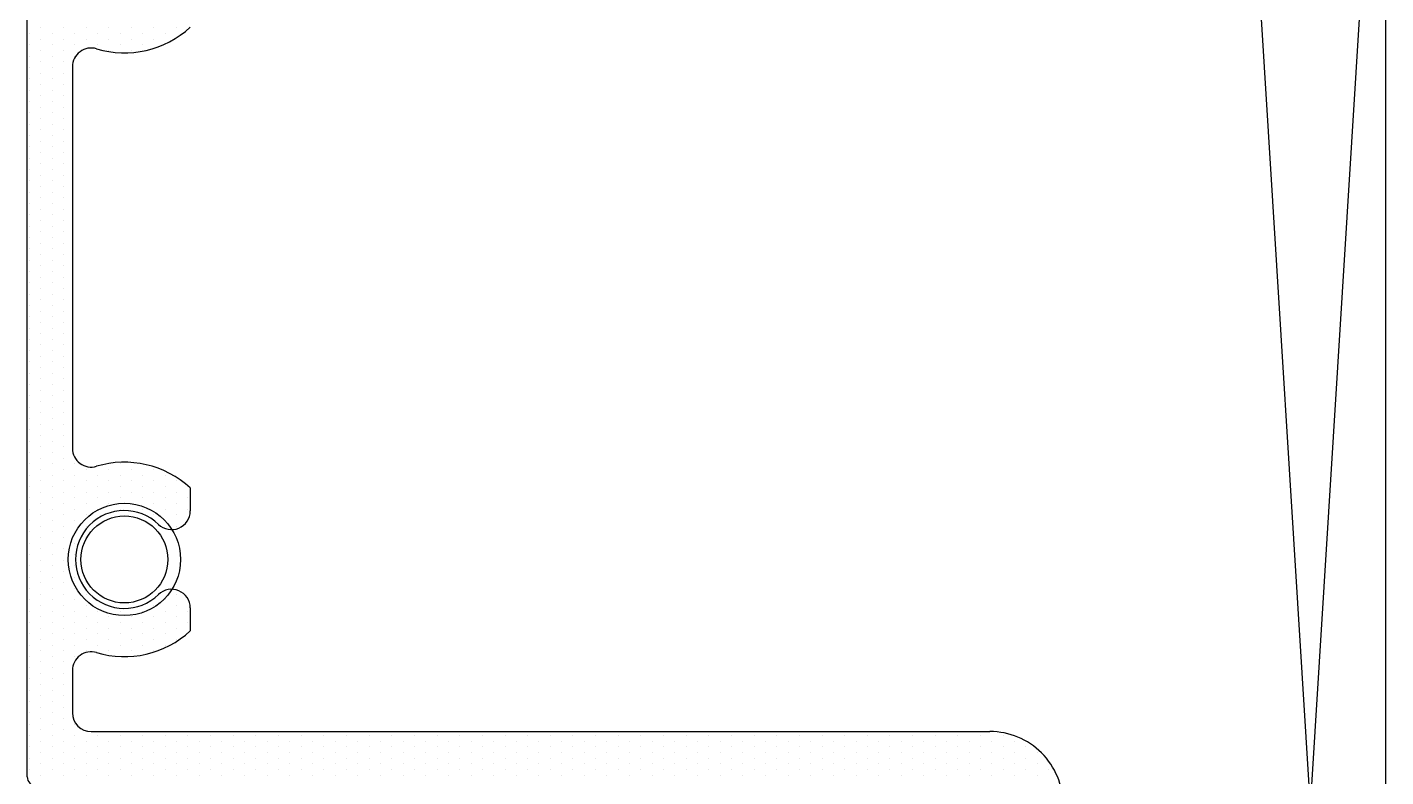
# Model space of a CAD drawing. Header units: inches. Extents: x 3.8 to 36.3, y 0.9 to 43.6.
# Drawn here: x 25.123 to 27.373, y 26.009 to 27.251 of the extents above; entities that cross this region are included whole.
import ezdxf

# ---------------------------------------------------------------- set-up
doc = ezdxf.new("R2010")
doc.units = ezdxf.units.IN
doc.header["$MEASUREMENT"] = 0
for name, color, linetype in [('R-SWTS-DET1', 1, 'Continuous'), ('R-SWTS-DET3', 5, 'Continuous'), ('R-SWTS-PAT1', 5, 'Continuous')]:
    doc.layers.add(name, color=color, linetype=linetype)

msp = doc.modelspace()

# ---------------------------------------------------------------- linework, layer by layer
at = {"layer": 'R-SWTS-DET1', "lineweight": 30}
for p, q in [((25.12338, 26.00908), (25.12338, 28.22908)), ((25.19838, 27.18512), (25.19838, 26.55303)), ((25.39338, 26.48757), (25.39338, 26.44945)), ((25.39338, 26.2887), (25.39338, 26.25059)), ((25.19838, 26.18512), (25.19838, 26.11508)), ((25.22938, 26.08408), (26.71764, 26.08408))]:
    msp.add_line(p, q, dxfattribs=at)
at = {"layer": 'R-SWTS-DET1'}
for radius in [0.093, 0.072]:
    msp.add_circle((25.28438, 26.36908), radius, dxfattribs=at)
at = {"layer": 'R-SWTS-DET1', "lineweight": 30}
for centre, radius, start, end in [((25.28438, 27.36908), 0.161, 253.35396, 312.61111), ((25.22938, 27.18512), 0.031, 73.35396, 180), ((25.22938, 26.55303), 0.031, 180, 286.64604), ((25.28438, 26.36908), 0.161, 47.38889, 106.64604), ((25.28438, 26.36908), 0.081, 45.85883, 314.14117), ((25.36238, 26.44945), 0.031, 225.85883, 360), ((25.36238, 26.2887), 0.031, 0, 134.14117), ((25.28438, 26.36908), 0.161, 253.35396, 312.61111), ((25.22938, 26.18512), 0.031, 73.35396, 180), ((25.22938, 26.11508), 0.031, 180, 270), ((26.71764, 25.96308), 0.121, 359.99808, 90), ((25.13838, 26.00908), 0.015, 180, 270)]:
    msp.add_arc(centre, radius, start, end, dxfattribs=at)
at = {"layer": 'R-SWTS-DET3'}
for p, q in [((27.37324, 23.378), (27.37324, 28.71685)), ((27.37324, 23.96685), (27.12324, 27.96685)), ((27.37324, 27.96685), (27.12324, 23.96685))]:
    msp.add_line(p, q, dxfattribs=at)
at = {"layer": 'R-SWTS-PAT1'}
for p, q in [((25.1459, 27.24926), (25.1459, 27.24926)), ((25.1834, 27.24926), (25.1834, 27.24926)), ((25.2209, 27.24926), (25.2209, 27.24926)), ((25.2584, 27.24926), (25.2584, 27.24926)), ((25.2959, 27.24926), (25.2959, 27.24926)), ((25.3334, 27.24926), (25.3334, 27.24926)), ((25.3709, 27.24926), (25.3709, 27.24926)), ((25.12715, 27.23988), (25.12715, 27.23988)), ((25.1459, 27.23051), (25.1459, 27.23051)), ((25.16465, 27.23988), (25.16465, 27.23988)), ((25.1834, 27.23051), (25.1834, 27.23051)), ((25.20215, 27.23988), (25.20215, 27.23988)), ((25.2209, 27.23051), (25.2209, 27.23051)), ((25.23965, 27.23988), (25.23965, 27.23988)), ((25.2584, 27.23051), (25.2584, 27.23051)), ((25.27715, 27.23988), (25.27715, 27.23988)), ((25.2959, 27.23051), (25.2959, 27.23051)), ((25.31465, 27.23988), (25.31465, 27.23988)), ((25.3334, 27.23051), (25.3334, 27.23051)), ((25.35215, 27.23988), (25.35215, 27.23988)), ((25.12715, 27.22113), (25.12715, 27.22113)), ((25.12715, 27.20238), (25.12715, 27.20238)), ((25.1459, 27.21176), (25.1459, 27.21176)), ((25.16465, 27.22113), (25.16465, 27.22113)), ((25.16465, 27.20238), (25.16465, 27.20238)), ((25.1834, 27.21176), (25.1834, 27.21176)), ((25.20215, 27.22113), (25.20215, 27.22113)), ((25.20215, 27.20238), (25.20215, 27.20238)), ((25.23965, 27.22113), (25.23965, 27.22113)), ((25.2584, 27.21176), (25.2584, 27.21176)), ((25.27715, 27.22113), (25.27715, 27.22113)), ((25.2959, 27.21176), (25.2959, 27.21176)), ((25.31465, 27.22113), (25.31465, 27.22113)), ((25.12715, 27.18363), (25.12715, 27.18363)), ((25.1459, 27.19301), (25.1459, 27.19301)), ((25.16465, 27.18363), (25.16465, 27.18363)), ((25.1834, 27.19301), (25.1834, 27.19301)), ((25.12715, 27.16488), (25.12715, 27.16488)), ((25.1459, 27.17426), (25.1459, 27.17426)), ((25.16465, 27.16488), (25.16465, 27.16488)), ((25.1834, 27.17426), (25.1834, 27.17426)), ((25.12715, 27.14613), (25.12715, 27.14613)), ((25.1459, 27.15551), (25.1459, 27.15551)), ((25.1459, 27.13676), (25.1459, 27.13676)), ((25.16465, 27.14613), (25.16465, 27.14613)), ((25.1834, 27.15551), (25.1834, 27.15551)), ((25.1834, 27.13676), (25.1834, 27.13676)), ((25.12715, 27.12738), (25.12715, 27.12738)), ((25.1459, 27.11801), (25.1459, 27.11801)), ((25.16465, 27.12738), (25.16465, 27.12738)), ((25.1834, 27.11801), (25.1834, 27.11801)), ((25.12715, 27.10863), (25.12715, 27.10863)), ((25.12715, 27.08988), (25.12715, 27.08988)), ((25.1459, 27.09926), (25.1459, 27.09926)), ((25.16465, 27.10863), (25.16465, 27.10863)), ((25.16465, 27.08988), (25.16465, 27.08988)), ((25.1834, 27.09926), (25.1834, 27.09926)), ((25.12715, 27.07113), (25.12715, 27.07113)), ((25.1459, 27.08051), (25.1459, 27.08051)), ((25.16465, 27.07113), (25.16465, 27.07113)), ((25.1834, 27.08051), (25.1834, 27.08051)), ((25.12715, 27.05238), (25.12715, 27.05238)), ((25.1459, 27.06176), (25.1459, 27.06176)), ((25.16465, 27.05238), (25.16465, 27.05238)), ((25.1834, 27.06176), (25.1834, 27.06176)), ((25.12715, 27.03363), (25.12715, 27.03363)), ((25.1459, 27.04301), (25.1459, 27.04301)), ((25.1459, 27.02426), (25.1459, 27.02426)), ((25.16465, 27.03363), (25.16465, 27.03363)), ((25.1834, 27.04301), (25.1834, 27.04301)), ((25.1834, 27.02426), (25.1834, 27.02426)), ((25.12715, 27.01488), (25.12715, 27.01488)), ((25.1459, 27.00551), (25.1459, 27.00551)), ((25.16465, 27.01488), (25.16465, 27.01488)), ((25.1834, 27.00551), (25.1834, 27.00551)), ((25.12715, 26.99613), (25.12715, 26.99613)), ((25.12715, 26.97738), (25.12715, 26.97738)), ((25.1459, 26.98676), (25.1459, 26.98676)), ((25.16465, 26.99613), (25.16465, 26.99613)), ((25.16465, 26.97738), (25.16465, 26.97738)), ((25.1834, 26.98676), (25.1834, 26.98676)), ((25.12715, 26.95863), (25.12715, 26.95863)), ((25.1459, 26.96801), (25.1459, 26.96801)), ((25.16465, 26.95863), (25.16465, 26.95863)), ((25.1834, 26.96801), (25.1834, 26.96801)), ((25.12715, 26.93988), (25.12715, 26.93988)), ((25.1459, 26.94926), (25.1459, 26.94926)), ((25.16465, 26.93988), (25.16465, 26.93988)), ((25.1834, 26.94926), (25.1834, 26.94926)), ((25.12715, 26.92113), (25.12715, 26.92113)), ((25.1459, 26.93051), (25.1459, 26.93051)), ((25.1459, 26.91176), (25.1459, 26.91176)), ((25.16465, 26.92113), (25.16465, 26.92113)), ((25.1834, 26.93051), (25.1834, 26.93051)), ((25.1834, 26.91176), (25.1834, 26.91176)), ((25.12715, 26.90238), (25.12715, 26.90238)), ((25.1459, 26.89301), (25.1459, 26.89301)), ((25.16465, 26.90238), (25.16465, 26.90238)), ((25.1834, 26.89301), (25.1834, 26.89301)), ((25.12715, 26.88363), (25.12715, 26.88363)), ((25.12715, 26.86488), (25.12715, 26.86488)), ((25.1459, 26.87426), (25.1459, 26.87426)), ((25.16465, 26.88363), (25.16465, 26.88363)), ((25.16465, 26.86488), (25.16465, 26.86488)), ((25.1834, 26.87426), (25.1834, 26.87426)), ((25.12715, 26.84613), (25.12715, 26.84613)), ((25.1459, 26.85551), (25.1459, 26.85551)), ((25.16465, 26.84613), (25.16465, 26.84613)), ((25.1834, 26.85551), (25.1834, 26.85551)), ((25.12715, 26.82738), (25.12715, 26.82738)), ((25.1459, 26.83676), (25.1459, 26.83676)), ((25.16465, 26.82738), (25.16465, 26.82738)), ((25.1834, 26.83676), (25.1834, 26.83676)), ((25.12715, 26.80863), (25.12715, 26.80863)), ((25.1459, 26.81801), (25.1459, 26.81801)), ((25.1459, 26.79926), (25.1459, 26.79926)), ((25.16465, 26.80863), (25.16465, 26.80863)), ((25.1834, 26.81801), (25.1834, 26.81801)), ((25.1834, 26.79926), (25.1834, 26.79926)), ((25.12715, 26.78988), (25.12715, 26.78988)), ((25.1459, 26.78051), (25.1459, 26.78051)), ((25.16465, 26.78988), (25.16465, 26.78988)), ((25.1834, 26.78051), (25.1834, 26.78051)), ((25.12715, 26.77113), (25.12715, 26.77113)), ((25.12715, 26.75238), (25.12715, 26.75238)), ((25.1459, 26.76176), (25.1459, 26.76176)), ((25.16465, 26.77113), (25.16465, 26.77113)), ((25.16465, 26.75238), (25.16465, 26.75238)), ((25.1834, 26.76176), (25.1834, 26.76176)), ((25.12715, 26.73363), (25.12715, 26.73363)), ((25.1459, 26.74301), (25.1459, 26.74301)), ((25.16465, 26.73363), (25.16465, 26.73363)), ((25.1834, 26.74301), (25.1834, 26.74301)), ((25.12715, 26.71488), (25.12715, 26.71488)), ((25.1459, 26.72426), (25.1459, 26.72426)), ((25.16465, 26.71488), (25.16465, 26.71488)), ((25.1834, 26.72426), (25.1834, 26.72426)), ((25.12715, 26.69613), (25.12715, 26.69613)), ((25.1459, 26.70551), (25.1459, 26.70551)), ((25.1459, 26.68676), (25.1459, 26.68676)), ((25.16465, 26.69613), (25.16465, 26.69613)), ((25.1834, 26.70551), (25.1834, 26.70551)), ((25.1834, 26.68676), (25.1834, 26.68676)), ((25.12715, 26.67738), (25.12715, 26.67738)), ((25.1459, 26.66801), (25.1459, 26.66801)), ((25.16465, 26.67738), (25.16465, 26.67738)), ((25.1834, 26.66801), (25.1834, 26.66801)), ((25.12715, 26.65863), (25.12715, 26.65863)), ((25.12715, 26.63988), (25.12715, 26.63988)), ((25.1459, 26.64926), (25.1459, 26.64926)), ((25.16465, 26.65863), (25.16465, 26.65863)), ((25.16465, 26.63988), (25.16465, 26.63988)), ((25.1834, 26.64926), (25.1834, 26.64926)), ((25.12715, 26.62113), (25.12715, 26.62113)), ((25.1459, 26.63051), (25.1459, 26.63051)), ((25.16465, 26.62113), (25.16465, 26.62113)), ((25.1834, 26.63051), (25.1834, 26.63051)), ((25.12715, 26.60238), (25.12715, 26.60238)), ((25.1459, 26.61176), (25.1459, 26.61176)), ((25.16465, 26.60238), (25.16465, 26.60238)), ((25.1834, 26.61176), (25.1834, 26.61176)), ((25.12715, 26.58363), (25.12715, 26.58363)), ((25.1459, 26.59301), (25.1459, 26.59301)), ((25.1459, 26.57426), (25.1459, 26.57426)), ((25.16465, 26.58363), (25.16465, 26.58363)), ((25.1834, 26.59301), (25.1834, 26.59301)), ((25.1834, 26.57426), (25.1834, 26.57426)), ((25.12715, 26.56488), (25.12715, 26.56488)), ((25.1459, 26.55551), (25.1459, 26.55551)), ((25.16465, 26.56488), (25.16465, 26.56488)), ((25.1834, 26.55551), (25.1834, 26.55551)), ((25.12715, 26.54613), (25.12715, 26.54613)), ((25.12715, 26.52738), (25.12715, 26.52738)), ((25.1459, 26.53676), (25.1459, 26.53676)), ((25.16465, 26.54613), (25.16465, 26.54613)), ((25.16465, 26.52738), (25.16465, 26.52738)), ((25.1834, 26.53676), (25.1834, 26.53676)), ((25.20215, 26.52738), (25.20215, 26.52738)), ((25.27715, 26.52738), (25.27715, 26.52738)), ((25.12715, 26.50863), (25.12715, 26.50863)), ((25.1459, 26.51801), (25.1459, 26.51801)), ((25.16465, 26.50863), (25.16465, 26.50863)), ((25.1834, 26.51801), (25.1834, 26.51801)), ((25.20215, 26.50863), (25.20215, 26.50863)), ((25.2209, 26.51801), (25.2209, 26.51801)), ((25.23965, 26.50863), (25.23965, 26.50863)), ((25.2584, 26.51801), (25.2584, 26.51801)), ((25.27715, 26.50863), (25.27715, 26.50863)), ((25.2959, 26.51801), (25.2959, 26.51801)), ((25.31465, 26.50863), (25.31465, 26.50863)), ((25.3334, 26.51801), (25.3334, 26.51801)), ((25.35215, 26.50863), (25.35215, 26.50863)), ((25.12715, 26.48988), (25.12715, 26.48988)), ((25.1459, 26.49926), (25.1459, 26.49926)), ((25.16465, 26.48988), (25.16465, 26.48988)), ((25.1834, 26.49926), (25.1834, 26.49926)), ((25.20215, 26.48988), (25.20215, 26.48988)), ((25.2209, 26.49926), (25.2209, 26.49926)), ((25.23965, 26.48988), (25.23965, 26.48988)), ((25.2584, 26.49926), (25.2584, 26.49926)), ((25.27715, 26.48988), (25.27715, 26.48988)), ((25.2959, 26.49926), (25.2959, 26.49926)), ((25.31465, 26.48988), (25.31465, 26.48988)), ((25.3334, 26.49926), (25.3334, 26.49926)), ((25.35215, 26.48988), (25.35215, 26.48988)), ((25.3709, 26.49926), (25.3709, 26.49926)), ((25.38965, 26.48988), (25.38965, 26.48988)), ((25.12715, 26.47113), (25.12715, 26.47113)), ((25.1459, 26.48051), (25.1459, 26.48051)), ((25.1459, 26.46176), (25.1459, 26.46176)), ((25.16465, 26.47113), (25.16465, 26.47113)), ((25.1834, 26.48051), (25.1834, 26.48051)), ((25.1834, 26.46176), (25.1834, 26.46176)), ((25.20215, 26.47113), (25.20215, 26.47113)), ((25.2209, 26.48051), (25.2209, 26.48051)), ((25.2209, 26.46176), (25.2209, 26.46176)), ((25.23965, 26.47113), (25.23965, 26.47113)), ((25.2584, 26.48051), (25.2584, 26.48051)), ((25.2584, 26.46176), (25.2584, 26.46176)), ((25.27715, 26.47113), (25.27715, 26.47113)), ((25.2959, 26.48051), (25.2959, 26.48051)), ((25.2959, 26.46176), (25.2959, 26.46176)), ((25.31465, 26.47113), (25.31465, 26.47113)), ((25.3334, 26.48051), (25.3334, 26.48051)), ((25.3334, 26.46176), (25.3334, 26.46176)), ((25.35215, 26.47113), (25.35215, 26.47113)), ((25.3709, 26.48051), (25.3709, 26.48051)), ((25.3709, 26.46176), (25.3709, 26.46176)), ((25.38965, 26.47113), (25.38965, 26.47113)), ((25.12715, 26.45238), (25.12715, 26.45238)), ((25.1459, 26.44301), (25.1459, 26.44301)), ((25.16465, 26.45238), (25.16465, 26.45238)), ((25.1834, 26.44301), (25.1834, 26.44301)), ((25.20215, 26.45238), (25.20215, 26.45238)), ((25.2209, 26.44301), (25.2209, 26.44301)), ((25.23965, 26.45238), (25.23965, 26.45238)), ((25.27715, 26.45238), (25.27715, 26.45238)), ((25.31465, 26.45238), (25.31465, 26.45238)), ((25.3334, 26.44301), (25.3334, 26.44301)), ((25.35215, 26.45238), (25.35215, 26.45238)), ((25.3709, 26.44301), (25.3709, 26.44301)), ((25.38965, 26.45238), (25.38965, 26.45238)), ((25.12715, 26.43363), (25.12715, 26.43363)), ((25.12715, 26.41488), (25.12715, 26.41488)), ((25.1459, 26.42426), (25.1459, 26.42426)), ((25.16465, 26.43363), (25.16465, 26.43363)), ((25.16465, 26.41488), (25.16465, 26.41488)), ((25.1834, 26.42426), (25.1834, 26.42426)), ((25.20215, 26.43363), (25.20215, 26.43363)), ((25.20215, 26.41488), (25.20215, 26.41488)), ((25.2209, 26.42426), (25.2209, 26.42426)), ((25.35215, 26.43363), (25.35215, 26.43363)), ((25.3709, 26.42426), (25.3709, 26.42426)), ((25.12715, 26.39613), (25.12715, 26.39613)), ((25.1459, 26.40551), (25.1459, 26.40551)), ((25.16465, 26.39613), (25.16465, 26.39613)), ((25.1834, 26.40551), (25.1834, 26.40551)), ((25.20215, 26.39613), (25.20215, 26.39613)), ((25.12715, 26.37738), (25.12715, 26.37738)), ((25.1459, 26.38676), (25.1459, 26.38676)), ((25.16465, 26.37738), (25.16465, 26.37738)), ((25.1834, 26.38676), (25.1834, 26.38676)), ((25.20215, 26.37738), (25.20215, 26.37738)), ((25.12715, 26.35863), (25.12715, 26.35863)), ((25.1459, 26.36801), (25.1459, 26.36801)), ((25.1459, 26.34926), (25.1459, 26.34926)), ((25.16465, 26.35863), (25.16465, 26.35863)), ((25.1834, 26.36801), (25.1834, 26.36801)), ((25.1834, 26.34926), (25.1834, 26.34926)), ((25.20215, 26.35863), (25.20215, 26.35863)), ((25.12715, 26.33988), (25.12715, 26.33988)), ((25.1459, 26.33051), (25.1459, 26.33051)), ((25.16465, 26.33988), (25.16465, 26.33988)), ((25.1834, 26.33051), (25.1834, 26.33051)), ((25.20215, 26.33988), (25.20215, 26.33988)), ((25.12715, 26.32113), (25.12715, 26.32113)), ((25.12715, 26.30238), (25.12715, 26.30238)), ((25.1459, 26.31176), (25.1459, 26.31176)), ((25.16465, 26.32113), (25.16465, 26.32113)), ((25.16465, 26.30238), (25.16465, 26.30238)), ((25.1834, 26.31176), (25.1834, 26.31176)), ((25.20215, 26.32113), (25.20215, 26.32113)), ((25.20215, 26.30238), (25.20215, 26.30238)), ((25.2209, 26.31176), (25.2209, 26.31176)), ((25.35215, 26.30238), (25.35215, 26.30238)), ((25.3709, 26.31176), (25.3709, 26.31176)), ((25.38965, 26.30238), (25.38965, 26.30238)), ((25.12715, 26.28363), (25.12715, 26.28363)), ((25.1459, 26.29301), (25.1459, 26.29301)), ((25.16465, 26.28363), (25.16465, 26.28363)), ((25.1834, 26.29301), (25.1834, 26.29301)), ((25.20215, 26.28363), (25.20215, 26.28363)), ((25.2209, 26.29301), (25.2209, 26.29301)), ((25.23965, 26.28363), (25.23965, 26.28363)), ((25.27715, 26.28363), (25.27715, 26.28363)), ((25.31465, 26.28363), (25.31465, 26.28363)), ((25.3334, 26.29301), (25.3334, 26.29301)), ((25.35215, 26.28363), (25.35215, 26.28363)), ((25.3709, 26.29301), (25.3709, 26.29301)), ((25.38965, 26.28363), (25.38965, 26.28363)), ((25.12715, 26.26488), (25.12715, 26.26488)), ((25.1459, 26.27426), (25.1459, 26.27426)), ((25.16465, 26.26488), (25.16465, 26.26488)), ((25.1834, 26.27426), (25.1834, 26.27426)), ((25.20215, 26.26488), (25.20215, 26.26488)), ((25.2209, 26.27426), (25.2209, 26.27426)), ((25.23965, 26.26488), (25.23965, 26.26488)), ((25.2584, 26.27426), (25.2584, 26.27426)), ((25.27715, 26.26488), (25.27715, 26.26488)), ((25.2959, 26.27426), (25.2959, 26.27426)), ((25.31465, 26.26488), (25.31465, 26.26488)), ((25.3334, 26.27426), (25.3334, 26.27426)), ((25.35215, 26.26488), (25.35215, 26.26488)), ((25.3709, 26.27426), (25.3709, 26.27426)), ((25.38965, 26.26488), (25.38965, 26.26488)), ((25.12715, 26.24613), (25.12715, 26.24613)), ((25.1459, 26.25551), (25.1459, 26.25551)), ((25.1459, 26.23676), (25.1459, 26.23676)), ((25.16465, 26.24613), (25.16465, 26.24613)), ((25.1834, 26.25551), (25.1834, 26.25551)), ((25.1834, 26.23676), (25.1834, 26.23676)), ((25.20215, 26.24613), (25.20215, 26.24613)), ((25.2209, 26.25551), (25.2209, 26.25551)), ((25.2209, 26.23676), (25.2209, 26.23676)), ((25.23965, 26.24613), (25.23965, 26.24613)), ((25.2584, 26.25551), (25.2584, 26.25551)), ((25.2584, 26.23676), (25.2584, 26.23676)), ((25.27715, 26.24613), (25.27715, 26.24613)), ((25.2959, 26.25551), (25.2959, 26.25551)), ((25.2959, 26.23676), (25.2959, 26.23676)), ((25.31465, 26.24613), (25.31465, 26.24613)), ((25.3334, 26.25551), (25.3334, 26.25551)), ((25.3334, 26.23676), (25.3334, 26.23676)), ((25.35215, 26.24613), (25.35215, 26.24613)), ((25.3709, 26.25551), (25.3709, 26.25551)), ((25.3709, 26.23676), (25.3709, 26.23676)), ((25.12715, 26.22738), (25.12715, 26.22738)), ((25.1459, 26.21801), (25.1459, 26.21801)), ((25.16465, 26.22738), (25.16465, 26.22738)), ((25.1834, 26.21801), (25.1834, 26.21801)), ((25.20215, 26.22738), (25.20215, 26.22738)), ((25.2209, 26.21801), (25.2209, 26.21801)), ((25.23965, 26.22738), (25.23965, 26.22738)), ((25.2584, 26.21801), (25.2584, 26.21801)), ((25.27715, 26.22738), (25.27715, 26.22738)), ((25.2959, 26.21801), (25.2959, 26.21801)), ((25.31465, 26.22738), (25.31465, 26.22738)), ((25.3334, 26.21801), (25.3334, 26.21801)), ((25.35215, 26.22738), (25.35215, 26.22738)), ((25.12715, 26.20863), (25.12715, 26.20863)), ((25.12715, 26.18988), (25.12715, 26.18988)), ((25.1459, 26.19926), (25.1459, 26.19926)), ((25.16465, 26.20863), (25.16465, 26.20863)), ((25.16465, 26.18988), (25.16465, 26.18988)), ((25.1834, 26.19926), (25.1834, 26.19926)), ((25.20215, 26.20863), (25.20215, 26.20863)), ((25.27715, 26.20863), (25.27715, 26.20863)), ((25.12715, 26.17113), (25.12715, 26.17113)), ((25.1459, 26.18051), (25.1459, 26.18051)), ((25.16465, 26.17113), (25.16465, 26.17113)), ((25.1834, 26.18051), (25.1834, 26.18051)), ((25.12715, 26.15238), (25.12715, 26.15238)), ((25.1459, 26.16176), (25.1459, 26.16176)), ((25.16465, 26.15238), (25.16465, 26.15238)), ((25.1834, 26.16176), (25.1834, 26.16176)), ((25.12715, 26.13363), (25.12715, 26.13363)), ((25.1459, 26.14301), (25.1459, 26.14301)), ((25.1459, 26.12426), (25.1459, 26.12426)), ((25.16465, 26.13363), (25.16465, 26.13363)), ((25.1834, 26.14301), (25.1834, 26.14301)), ((25.1834, 26.12426), (25.1834, 26.12426)), ((25.12715, 26.11488), (25.12715, 26.11488)), ((25.1459, 26.10551), (25.1459, 26.10551)), ((25.16465, 26.11488), (25.16465, 26.11488)), ((25.1834, 26.10551), (25.1834, 26.10551)), ((25.12715, 26.09613), (25.12715, 26.09613)), ((25.12715, 26.07738), (25.12715, 26.07738)), ((25.1459, 26.08676), (25.1459, 26.08676)), ((25.16465, 26.09613), (25.16465, 26.09613)), ((25.16465, 26.07738), (25.16465, 26.07738)), ((25.1834, 26.08676), (25.1834, 26.08676)), ((25.20215, 26.09613), (25.20215, 26.09613)), ((25.20215, 26.07738), (25.20215, 26.07738)), ((25.23965, 26.07738), (25.23965, 26.07738)), ((25.27715, 26.07738), (25.27715, 26.07738)), ((25.31465, 26.07738), (25.31465, 26.07738)), ((25.35215, 26.07738), (25.35215, 26.07738)), ((25.38965, 26.07738), (25.38965, 26.07738)), ((25.42715, 26.07738), (25.42715, 26.07738)), ((25.46465, 26.07738), (25.46465, 26.07738)), ((25.50215, 26.07738), (25.50215, 26.07738)), ((25.53965, 26.07738), (25.53965, 26.07738)), ((25.57715, 26.07738), (25.57715, 26.07738)), ((25.61465, 26.07738), (25.61465, 26.07738)), ((25.65215, 26.07738), (25.65215, 26.07738)), ((25.68965, 26.07738), (25.68965, 26.07738)), ((25.72715, 26.07738), (25.72715, 26.07738)), ((25.76465, 26.07738), (25.76465, 26.07738)), ((25.80215, 26.07738), (25.80215, 26.07738)), ((25.83965, 26.07738), (25.83965, 26.07738)), ((25.87715, 26.07738), (25.87715, 26.07738)), ((25.91465, 26.07738), (25.91465, 26.07738)), ((25.95215, 26.07738), (25.95215, 26.07738)), ((25.98965, 26.07738), (25.98965, 26.07738)), ((26.02715, 26.07738), (26.02715, 26.07738)), ((26.06465, 26.07738), (26.06465, 26.07738)), ((26.10215, 26.07738), (26.10215, 26.07738)), ((26.13965, 26.07738), (26.13965, 26.07738)), ((26.17715, 26.07738), (26.17715, 26.07738)), ((26.21465, 26.07738), (26.21465, 26.07738)), ((26.25215, 26.07738), (26.25215, 26.07738)), ((26.28965, 26.07738), (26.28965, 26.07738)), ((26.32715, 26.07738), (26.32715, 26.07738)), ((26.36465, 26.07738), (26.36465, 26.07738)), ((26.40215, 26.07738), (26.40215, 26.07738)), ((26.43965, 26.07738), (26.43965, 26.07738)), ((26.47715, 26.07738), (26.47715, 26.07738)), ((26.51465, 26.07738), (26.51465, 26.07738)), ((26.55215, 26.07738), (26.55215, 26.07738)), ((26.58965, 26.07738), (26.58965, 26.07738)), ((26.62715, 26.07738), (26.62715, 26.07738)), ((26.66465, 26.07738), (26.66465, 26.07738)), ((26.70215, 26.07738), (26.70215, 26.07738)), ((26.73965, 26.07738), (26.73965, 26.07738)), ((25.12715, 26.05863), (25.12715, 26.05863)), ((25.1459, 26.06801), (25.1459, 26.06801)), ((25.16465, 26.05863), (25.16465, 26.05863)), ((25.1834, 26.06801), (25.1834, 26.06801)), ((25.20215, 26.05863), (25.20215, 26.05863)), ((25.2209, 26.06801), (25.2209, 26.06801)), ((25.23965, 26.05863), (25.23965, 26.05863)), ((25.2584, 26.06801), (25.2584, 26.06801)), ((25.27715, 26.05863), (25.27715, 26.05863)), ((25.2959, 26.06801), (25.2959, 26.06801)), ((25.31465, 26.05863), (25.31465, 26.05863)), ((25.3334, 26.06801), (25.3334, 26.06801)), ((25.35215, 26.05863), (25.35215, 26.05863)), ((25.3709, 26.06801), (25.3709, 26.06801)), ((25.38965, 26.05863), (25.38965, 26.05863)), ((25.4084, 26.06801), (25.4084, 26.06801)), ((25.42715, 26.05863), (25.42715, 26.05863)), ((25.4459, 26.06801), (25.4459, 26.06801)), ((25.46465, 26.05863), (25.46465, 26.05863)), ((25.4834, 26.06801), (25.4834, 26.06801)), ((25.50215, 26.05863), (25.50215, 26.05863)), ((25.5209, 26.06801), (25.5209, 26.06801)), ((25.53965, 26.05863), (25.53965, 26.05863)), ((25.5584, 26.06801), (25.5584, 26.06801)), ((25.57715, 26.05863), (25.57715, 26.05863)), ((25.5959, 26.06801), (25.5959, 26.06801)), ((25.61465, 26.05863), (25.61465, 26.05863)), ((25.6334, 26.06801), (25.6334, 26.06801)), ((25.65215, 26.05863), (25.65215, 26.05863)), ((25.6709, 26.06801), (25.6709, 26.06801)), ((25.68965, 26.05863), (25.68965, 26.05863)), ((25.7084, 26.06801), (25.7084, 26.06801)), ((25.72715, 26.05863), (25.72715, 26.05863)), ((25.7459, 26.06801), (25.7459, 26.06801)), ((25.76465, 26.05863), (25.76465, 26.05863)), ((25.7834, 26.06801), (25.7834, 26.06801)), ((25.80215, 26.05863), (25.80215, 26.05863)), ((25.8209, 26.06801), (25.8209, 26.06801)), ((25.83965, 26.05863), (25.83965, 26.05863)), ((25.8584, 26.06801), (25.8584, 26.06801)), ((25.87715, 26.05863), (25.87715, 26.05863)), ((25.8959, 26.06801), (25.8959, 26.06801)), ((25.91465, 26.05863), (25.91465, 26.05863)), ((25.9334, 26.06801), (25.9334, 26.06801)), ((25.95215, 26.05863), (25.95215, 26.05863)), ((25.9709, 26.06801), (25.9709, 26.06801)), ((25.98965, 26.05863), (25.98965, 26.05863)), ((26.0084, 26.06801), (26.0084, 26.06801)), ((26.02715, 26.05863), (26.02715, 26.05863)), ((26.0459, 26.06801), (26.0459, 26.06801)), ((26.06465, 26.05863), (26.06465, 26.05863)), ((26.0834, 26.06801), (26.0834, 26.06801)), ((26.10215, 26.05863), (26.10215, 26.05863)), ((26.1209, 26.06801), (26.1209, 26.06801)), ((26.13965, 26.05863), (26.13965, 26.05863)), ((26.1584, 26.06801), (26.1584, 26.06801)), ((26.17715, 26.05863), (26.17715, 26.05863)), ((26.1959, 26.06801), (26.1959, 26.06801)), ((26.21465, 26.05863), (26.21465, 26.05863)), ((26.2334, 26.06801), (26.2334, 26.06801)), ((26.25215, 26.05863), (26.25215, 26.05863)), ((26.2709, 26.06801), (26.2709, 26.06801)), ((26.28965, 26.05863), (26.28965, 26.05863)), ((26.3084, 26.06801), (26.3084, 26.06801)), ((26.32715, 26.05863), (26.32715, 26.05863)), ((26.3459, 26.06801), (26.3459, 26.06801)), ((26.36465, 26.05863), (26.36465, 26.05863)), ((26.3834, 26.06801), (26.3834, 26.06801)), ((26.40215, 26.05863), (26.40215, 26.05863)), ((26.4209, 26.06801), (26.4209, 26.06801)), ((26.43965, 26.05863), (26.43965, 26.05863)), ((26.4584, 26.06801), (26.4584, 26.06801)), ((26.47715, 26.05863), (26.47715, 26.05863)), ((26.4959, 26.06801), (26.4959, 26.06801)), ((26.51465, 26.05863), (26.51465, 26.05863)), ((26.5334, 26.06801), (26.5334, 26.06801)), ((26.55215, 26.05863), (26.55215, 26.05863)), ((26.5709, 26.06801), (26.5709, 26.06801)), ((26.58965, 26.05863), (26.58965, 26.05863)), ((26.6084, 26.06801), (26.6084, 26.06801)), ((26.62715, 26.05863), (26.62715, 26.05863)), ((26.6459, 26.06801), (26.6459, 26.06801)), ((26.66465, 26.05863), (26.66465, 26.05863)), ((26.6834, 26.06801), (26.6834, 26.06801)), ((26.70215, 26.05863), (26.70215, 26.05863)), ((26.7209, 26.06801), (26.7209, 26.06801)), ((26.73965, 26.05863), (26.73965, 26.05863)), ((26.7584, 26.06801), (26.7584, 26.06801)), ((26.77715, 26.05863), (26.77715, 26.05863)), ((25.12715, 26.03988), (25.12715, 26.03988)), ((25.1459, 26.04926), (25.1459, 26.04926)), ((25.16465, 26.03988), (25.16465, 26.03988)), ((25.1834, 26.04926), (25.1834, 26.04926)), ((25.20215, 26.03988), (25.20215, 26.03988)), ((25.2209, 26.04926), (25.2209, 26.04926)), ((25.23965, 26.03988), (25.23965, 26.03988)), ((25.2584, 26.04926), (25.2584, 26.04926)), ((25.27715, 26.03988), (25.27715, 26.03988)), ((25.2959, 26.04926), (25.2959, 26.04926)), ((25.31465, 26.03988), (25.31465, 26.03988)), ((25.3334, 26.04926), (25.3334, 26.04926)), ((25.35215, 26.03988), (25.35215, 26.03988)), ((25.3709, 26.04926), (25.3709, 26.04926)), ((25.38965, 26.03988), (25.38965, 26.03988)), ((25.4084, 26.04926), (25.4084, 26.04926)), ((25.42715, 26.03988), (25.42715, 26.03988)), ((25.4459, 26.04926), (25.4459, 26.04926)), ((25.46465, 26.03988), (25.46465, 26.03988)), ((25.4834, 26.04926), (25.4834, 26.04926)), ((25.50215, 26.03988), (25.50215, 26.03988)), ((25.5209, 26.04926), (25.5209, 26.04926)), ((25.53965, 26.03988), (25.53965, 26.03988)), ((25.5584, 26.04926), (25.5584, 26.04926)), ((25.57715, 26.03988), (25.57715, 26.03988)), ((25.5959, 26.04926), (25.5959, 26.04926)), ((25.61465, 26.03988), (25.61465, 26.03988)), ((25.6334, 26.04926), (25.6334, 26.04926)), ((25.65215, 26.03988), (25.65215, 26.03988)), ((25.6709, 26.04926), (25.6709, 26.04926)), ((25.68965, 26.03988), (25.68965, 26.03988)), ((25.7084, 26.04926), (25.7084, 26.04926)), ((25.72715, 26.03988), (25.72715, 26.03988)), ((25.7459, 26.04926), (25.7459, 26.04926)), ((25.76465, 26.03988), (25.76465, 26.03988)), ((25.7834, 26.04926), (25.7834, 26.04926)), ((25.80215, 26.03988), (25.80215, 26.03988)), ((25.8209, 26.04926), (25.8209, 26.04926)), ((25.83965, 26.03988), (25.83965, 26.03988)), ((25.8584, 26.04926), (25.8584, 26.04926)), ((25.87715, 26.03988), (25.87715, 26.03988)), ((25.8959, 26.04926), (25.8959, 26.04926)), ((25.91465, 26.03988), (25.91465, 26.03988)), ((25.9334, 26.04926), (25.9334, 26.04926)), ((25.95215, 26.03988), (25.95215, 26.03988)), ((25.9709, 26.04926), (25.9709, 26.04926)), ((25.98965, 26.03988), (25.98965, 26.03988)), ((26.0084, 26.04926), (26.0084, 26.04926)), ((26.02715, 26.03988), (26.02715, 26.03988)), ((26.0459, 26.04926), (26.0459, 26.04926)), ((26.06465, 26.03988), (26.06465, 26.03988)), ((26.0834, 26.04926), (26.0834, 26.04926)), ((26.10215, 26.03988), (26.10215, 26.03988)), ((26.1209, 26.04926), (26.1209, 26.04926)), ((26.13965, 26.03988), (26.13965, 26.03988)), ((26.1584, 26.04926), (26.1584, 26.04926)), ((26.17715, 26.03988), (26.17715, 26.03988)), ((26.1959, 26.04926), (26.1959, 26.04926)), ((26.21465, 26.03988), (26.21465, 26.03988)), ((26.2334, 26.04926), (26.2334, 26.04926)), ((26.25215, 26.03988), (26.25215, 26.03988)), ((26.2709, 26.04926), (26.2709, 26.04926)), ((26.28965, 26.03988), (26.28965, 26.03988)), ((26.3084, 26.04926), (26.3084, 26.04926)), ((26.32715, 26.03988), (26.32715, 26.03988)), ((26.3459, 26.04926), (26.3459, 26.04926)), ((26.36465, 26.03988), (26.36465, 26.03988)), ((26.3834, 26.04926), (26.3834, 26.04926)), ((26.40215, 26.03988), (26.40215, 26.03988)), ((26.4209, 26.04926), (26.4209, 26.04926)), ((26.43965, 26.03988), (26.43965, 26.03988)), ((26.4584, 26.04926), (26.4584, 26.04926)), ((26.47715, 26.03988), (26.47715, 26.03988)), ((26.4959, 26.04926), (26.4959, 26.04926)), ((26.51465, 26.03988), (26.51465, 26.03988)), ((26.5334, 26.04926), (26.5334, 26.04926)), ((26.55215, 26.03988), (26.55215, 26.03988)), ((26.5709, 26.04926), (26.5709, 26.04926)), ((26.58965, 26.03988), (26.58965, 26.03988)), ((26.6084, 26.04926), (26.6084, 26.04926)), ((26.62715, 26.03988), (26.62715, 26.03988)), ((26.6459, 26.04926), (26.6459, 26.04926)), ((26.66465, 26.03988), (26.66465, 26.03988)), ((26.6834, 26.04926), (26.6834, 26.04926)), ((26.70215, 26.03988), (26.70215, 26.03988)), ((26.7209, 26.04926), (26.7209, 26.04926)), ((26.73965, 26.03988), (26.73965, 26.03988)), ((26.7584, 26.04926), (26.7584, 26.04926)), ((26.77715, 26.03988), (26.77715, 26.03988)), ((26.7959, 26.04926), (26.7959, 26.04926)), ((25.12715, 26.02113), (25.12715, 26.02113)), ((25.1459, 26.03051), (25.1459, 26.03051)), ((25.1459, 26.01176), (25.1459, 26.01176)), ((25.16465, 26.02113), (25.16465, 26.02113)), ((25.1834, 26.03051), (25.1834, 26.03051)), ((25.1834, 26.01176), (25.1834, 26.01176)), ((25.20215, 26.02113), (25.20215, 26.02113)), ((25.2209, 26.03051), (25.2209, 26.03051)), ((25.2209, 26.01176), (25.2209, 26.01176)), ((25.23965, 26.02113), (25.23965, 26.02113)), ((25.2584, 26.03051), (25.2584, 26.03051)), ((25.2584, 26.01176), (25.2584, 26.01176)), ((25.27715, 26.02113), (25.27715, 26.02113)), ((25.2959, 26.03051), (25.2959, 26.03051)), ((25.2959, 26.01176), (25.2959, 26.01176)), ((25.31465, 26.02113), (25.31465, 26.02113)), ((25.3334, 26.03051), (25.3334, 26.03051)), ((25.3334, 26.01176), (25.3334, 26.01176)), ((25.35215, 26.02113), (25.35215, 26.02113)), ((25.3709, 26.03051), (25.3709, 26.03051)), ((25.3709, 26.01176), (25.3709, 26.01176)), ((25.38965, 26.02113), (25.38965, 26.02113)), ((25.4084, 26.03051), (25.4084, 26.03051)), ((25.4084, 26.01176), (25.4084, 26.01176)), ((25.42715, 26.02113), (25.42715, 26.02113)), ((25.4459, 26.03051), (25.4459, 26.03051)), ((25.4459, 26.01176), (25.4459, 26.01176)), ((25.46465, 26.02113), (25.46465, 26.02113)), ((25.4834, 26.03051), (25.4834, 26.03051)), ((25.4834, 26.01176), (25.4834, 26.01176)), ((25.50215, 26.02113), (25.50215, 26.02113)), ((25.5209, 26.03051), (25.5209, 26.03051)), ((25.5209, 26.01176), (25.5209, 26.01176)), ((25.53965, 26.02113), (25.53965, 26.02113)), ((25.5584, 26.03051), (25.5584, 26.03051)), ((25.5584, 26.01176), (25.5584, 26.01176)), ((25.57715, 26.02113), (25.57715, 26.02113)), ((25.5959, 26.03051), (25.5959, 26.03051)), ((25.5959, 26.01176), (25.5959, 26.01176)), ((25.61465, 26.02113), (25.61465, 26.02113)), ((25.6334, 26.03051), (25.6334, 26.03051)), ((25.6334, 26.01176), (25.6334, 26.01176)), ((25.65215, 26.02113), (25.65215, 26.02113)), ((25.6709, 26.03051), (25.6709, 26.03051)), ((25.6709, 26.01176), (25.6709, 26.01176)), ((25.68965, 26.02113), (25.68965, 26.02113)), ((25.7084, 26.03051), (25.7084, 26.03051)), ((25.7084, 26.01176), (25.7084, 26.01176)), ((25.72715, 26.02113), (25.72715, 26.02113)), ((25.7459, 26.03051), (25.7459, 26.03051)), ((25.7459, 26.01176), (25.7459, 26.01176)), ((25.76465, 26.02113), (25.76465, 26.02113)), ((25.7834, 26.03051), (25.7834, 26.03051)), ((25.7834, 26.01176), (25.7834, 26.01176)), ((25.80215, 26.02113), (25.80215, 26.02113)), ((25.8209, 26.03051), (25.8209, 26.03051)), ((25.8209, 26.01176), (25.8209, 26.01176)), ((25.83965, 26.02113), (25.83965, 26.02113)), ((25.8584, 26.03051), (25.8584, 26.03051)), ((25.8584, 26.01176), (25.8584, 26.01176)), ((25.87715, 26.02113), (25.87715, 26.02113)), ((25.8959, 26.03051), (25.8959, 26.03051)), ((25.8959, 26.01176), (25.8959, 26.01176)), ((25.91465, 26.02113), (25.91465, 26.02113)), ((25.9334, 26.03051), (25.9334, 26.03051)), ((25.9334, 26.01176), (25.9334, 26.01176)), ((25.95215, 26.02113), (25.95215, 26.02113)), ((25.9709, 26.03051), (25.9709, 26.03051)), ((25.9709, 26.01176), (25.9709, 26.01176)), ((25.98965, 26.02113), (25.98965, 26.02113)), ((26.0084, 26.03051), (26.0084, 26.03051)), ((26.0084, 26.01176), (26.0084, 26.01176)), ((26.02715, 26.02113), (26.02715, 26.02113)), ((26.0459, 26.03051), (26.0459, 26.03051)), ((26.0459, 26.01176), (26.0459, 26.01176)), ((26.06465, 26.02113), (26.06465, 26.02113)), ((26.0834, 26.03051), (26.0834, 26.03051)), ((26.0834, 26.01176), (26.0834, 26.01176)), ((26.10215, 26.02113), (26.10215, 26.02113)), ((26.1209, 26.03051), (26.1209, 26.03051)), ((26.1209, 26.01176), (26.1209, 26.01176)), ((26.13965, 26.02113), (26.13965, 26.02113)), ((26.1584, 26.03051), (26.1584, 26.03051)), ((26.1584, 26.01176), (26.1584, 26.01176)), ((26.17715, 26.02113), (26.17715, 26.02113)), ((26.1959, 26.03051), (26.1959, 26.03051)), ((26.1959, 26.01176), (26.1959, 26.01176)), ((26.21465, 26.02113), (26.21465, 26.02113)), ((26.2334, 26.03051), (26.2334, 26.03051)), ((26.2334, 26.01176), (26.2334, 26.01176)), ((26.25215, 26.02113), (26.25215, 26.02113)), ((26.2709, 26.03051), (26.2709, 26.03051)), ((26.2709, 26.01176), (26.2709, 26.01176)), ((26.28965, 26.02113), (26.28965, 26.02113)), ((26.3084, 26.03051), (26.3084, 26.03051)), ((26.3084, 26.01176), (26.3084, 26.01176)), ((26.32715, 26.02113), (26.32715, 26.02113)), ((26.3459, 26.03051), (26.3459, 26.03051)), ((26.3459, 26.01176), (26.3459, 26.01176)), ((26.36465, 26.02113), (26.36465, 26.02113)), ((26.3834, 26.03051), (26.3834, 26.03051)), ((26.3834, 26.01176), (26.3834, 26.01176)), ((26.40215, 26.02113), (26.40215, 26.02113)), ((26.4209, 26.03051), (26.4209, 26.03051)), ((26.4209, 26.01176), (26.4209, 26.01176)), ((26.43965, 26.02113), (26.43965, 26.02113)), ((26.4584, 26.03051), (26.4584, 26.03051)), ((26.4584, 26.01176), (26.4584, 26.01176)), ((26.47715, 26.02113), (26.47715, 26.02113)), ((26.4959, 26.03051), (26.4959, 26.03051)), ((26.4959, 26.01176), (26.4959, 26.01176)), ((26.51465, 26.02113), (26.51465, 26.02113)), ((26.5334, 26.03051), (26.5334, 26.03051)), ((26.5334, 26.01176), (26.5334, 26.01176)), ((26.55215, 26.02113), (26.55215, 26.02113)), ((26.5709, 26.03051), (26.5709, 26.03051)), ((26.5709, 26.01176), (26.5709, 26.01176)), ((26.58965, 26.02113), (26.58965, 26.02113)), ((26.6084, 26.03051), (26.6084, 26.03051)), ((26.6084, 26.01176), (26.6084, 26.01176)), ((26.62715, 26.02113), (26.62715, 26.02113)), ((26.6459, 26.03051), (26.6459, 26.03051)), ((26.6459, 26.01176), (26.6459, 26.01176)), ((26.66465, 26.02113), (26.66465, 26.02113)), ((26.6834, 26.03051), (26.6834, 26.03051)), ((26.6834, 26.01176), (26.6834, 26.01176)), ((26.70215, 26.02113), (26.70215, 26.02113)), ((26.7209, 26.03051), (26.7209, 26.03051)), ((26.7209, 26.01176), (26.7209, 26.01176)), ((26.73965, 26.02113), (26.73965, 26.02113)), ((26.7584, 26.03051), (26.7584, 26.03051)), ((26.7584, 26.01176), (26.7584, 26.01176)), ((26.77715, 26.02113), (26.77715, 26.02113)), ((26.7959, 26.03051), (26.7959, 26.03051)), ((26.7959, 26.01176), (26.7959, 26.01176)), ((26.81465, 26.02113), (26.81465, 26.02113))]:
    msp.add_line(p, q, dxfattribs=at)

doc.saveas('drawing.dxf')
